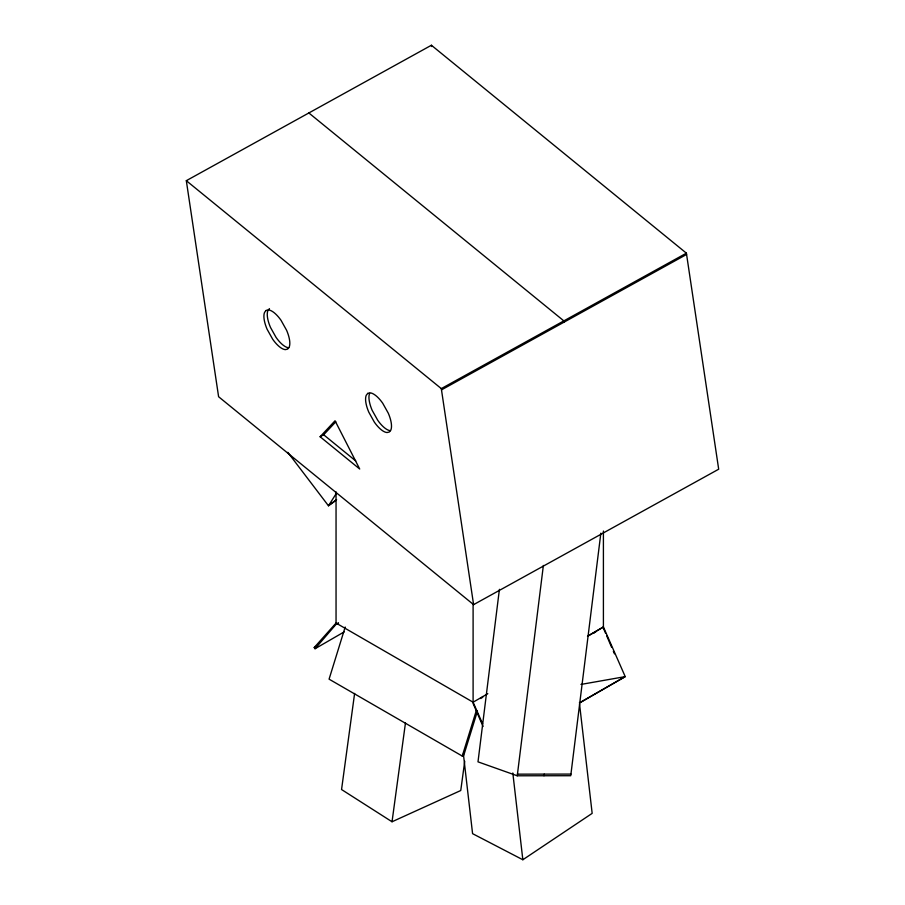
<?xml version="1.0" encoding="UTF-8"?>
<svg xmlns="http://www.w3.org/2000/svg" width="905" height="905" viewBox="0 0 905 905"><rect width="100%" height="100%" fill="white"/><g stroke="black" fill="none" stroke-linecap="round" stroke-linejoin="round"><path stroke-width="1.36" d="M499.413 589.336L477.998 761.852L517.253 775.789L570.738 775.721L600.852 533.158M517.253 775.789L543.373 565.444M543.995 775.755L544.199 774.126M354.613 693.422L341.558 789.533L392.035 821.763L460.747 790.518L464.729 761.263M392.035 821.763L405.474 722.869M345.201 627.029L329.081 679.157L462.251 756.048L463.813 755.143L477.455 711.036M462.251 756.048L476.313 710.595M480.883 698.592L481.392 697.416M482.433 697.687L482.953 696.511M287.801 452.342L328.481 505.805L336.332 500.103M328.481 505.805L336.241 493.519M269.452 308.616L267.948 310.472A22.399 8.665 61.2 0 0 270.482 327.406L276.059 337.395A21.822 8.439 61.2 0 0 288.774 347.769M482.614 723.842L473.1 702.201L336.049 623.07L314.227 647.528L315.042 648.727L336.049 624.326L338.255 623.059M320.11 436.742L335.054 420.768L359.704 469.016L320.11 436.742L323.662 434.773L335.812 421.798M328.764 505.363L336.615 499.651M463.371 753.899L472.58 833.663L522.841 859.75L592.164 813.369L579.562 704.203M603.409 626.973L587.549 636.238L603.409 626.973L625.219 676.623L580.162 702.642M314.227 647.528L316.66 646.125M315.042 648.727L344.273 631.848M473.1 702.201L487.818 693.705M579.347 702.891L625.219 676.623L580.976 684.429M186.317 180.683L431.402 45.25L686.397 253.174L718.683 469.209L473.598 604.642L218.603 396.729L186.317 180.683L441.301 388.607L473.598 604.642M441.301 388.607L686.397 253.174M441.493 389.874L686.59 254.441M338.572 623.115L336.049 624.326L336.049 491.879M517.456 774.16L570.942 774.092M308.865 112.967L563.849 320.89L564.041 322.157M323.662 434.773L355.767 460.95M595.105 631.758L595.626 632.335M593.556 632.663L594.076 633.24M605.615 633.353L603.409 628.228L603.409 531.043M606.723 635.91L611.69 647.437M613.352 651.272L614.461 653.829M483.055 726.5L473.1 703.457L473.1 603.454M431.402 45.25L431.595 46.517M512.818 772.983L522.841 859.75M369.636 393.381A22.399 8.665 61.2 0 0 372.159 410.316L377.747 420.305A21.822 8.439 61.2 0 0 390.462 430.678M266.081 310.472L264.588 312.338A22.399 8.665 61.2 0 0 267.111 329.262L272.699 339.251A21.822 8.439 61.2 0 0 285.414 349.624L287.643 349.081L289.136 347.226A22.399 8.665 61.2 0 0 286.602 330.291L281.025 320.302A21.822 8.439 61.2 0 0 268.31 309.929L266.081 310.472M367.758 393.381L366.265 395.247A22.399 8.665 61.2 0 0 368.799 412.171L374.376 422.171A21.822 8.439 61.2 0 0 387.091 432.533L389.32 431.99L390.813 430.135A22.399 8.665 61.2 0 0 388.29 413.2L382.702 403.211A21.822 8.439 61.2 0 0 369.987 392.838L367.758 393.381"/></g></svg>
